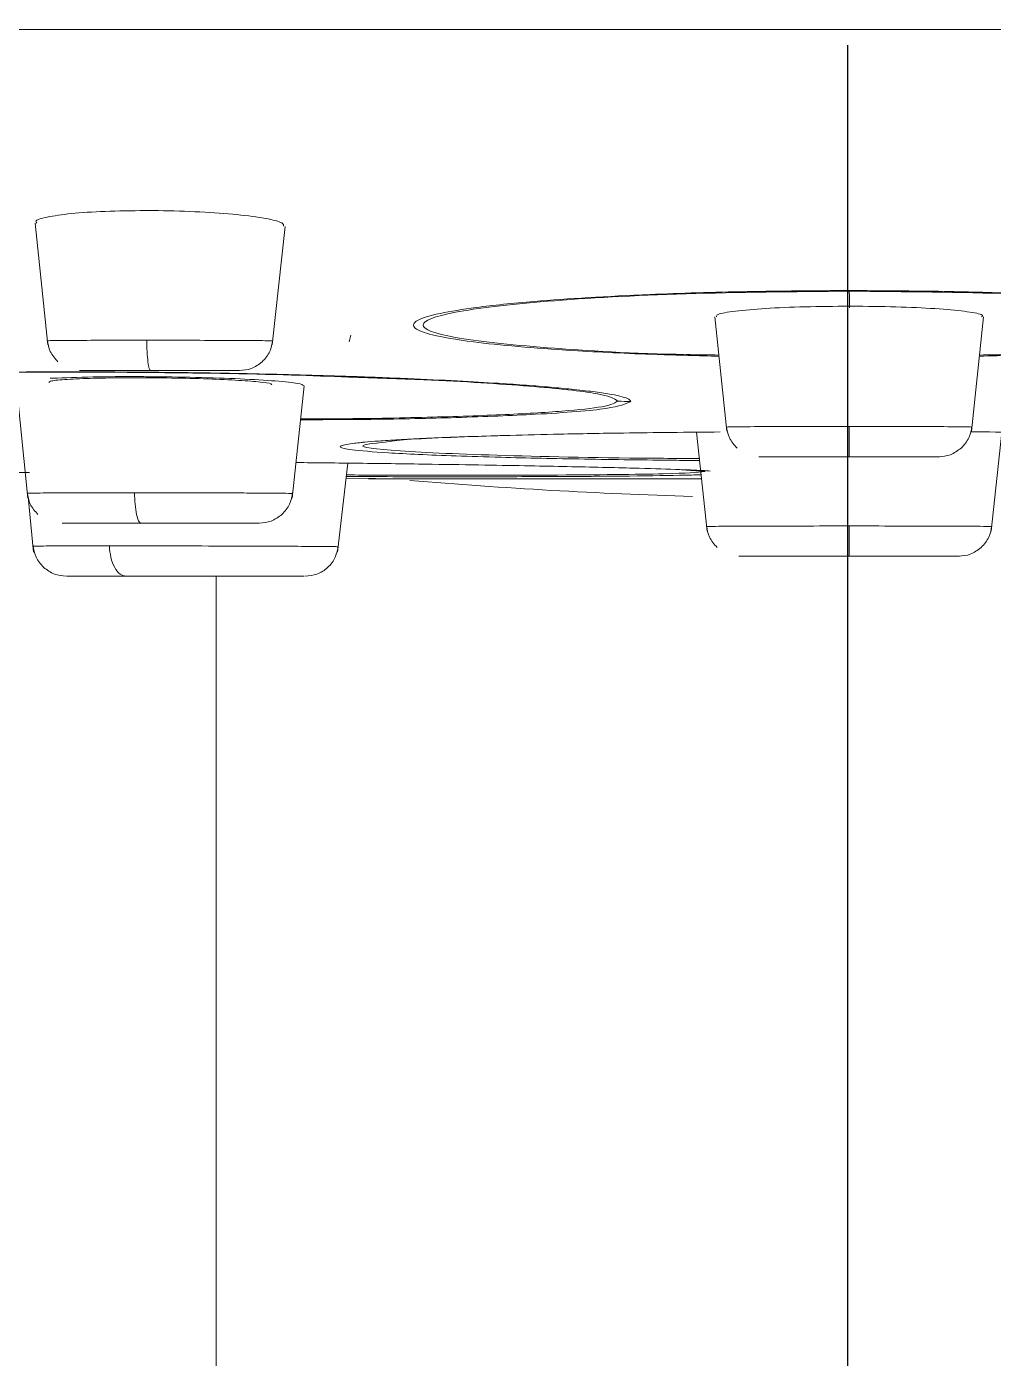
# Model space of a CAD drawing. Extents: x -6207 to -5787, y -4608 to -3937.
# Drawn here: x -6086.416 to -6083.5, y -4095.671 to -4091.655 of the extents above; entities that cross this region are included whole.
import ezdxf

# ---------------------------------------------------------------- set-up
doc = ezdxf.new("R2010")
doc.units = 0
doc.header["$LTSCALE"] = 7
doc.linetypes.add('CENTER', pattern=[2, 1.25, -0.25, 0.25, -0.25])
doc.layers.get('0').update_dxf_attribs({"color": 2, "linetype": 'CONTINUOUS'})

msp = doc.modelspace()

# ---------------------------------------------------------------- linework, layer by layer
at = {"color": 1, "linetype": 'CENTER'}
msp.add_line((-6083.93456, -4324.46112), (-6083.93873, -4072.05082), dxfattribs=at)
at = {"color": 8, "linetype": 'Continuous', "lineweight": 15}
for p, q in [((-6083.93456, -4091.66348), (-6105.75692, -4091.66348)), ((-6062.1122, -4091.66348), (-6083.93456, -4091.66348)), ((-6084.44068, -4092.99121), (-6084.36945, -4092.9965)), ((-6084.37989, -4093.01848), (-6085.38486, -4093.01848))]:
    msp.add_line(p, q, dxfattribs=at)
at = {"color": 7, "linetype": 'Continuous', "lineweight": 15}
for p, q in [((-6086.39006, -4092.24765), (-6086.35225, -4092.61455)), ((-6085.67474, -4092.61455), (-6085.63644, -4092.25735)), ((-6084.33955, -4092.53039), (-6084.30331, -4092.87514)), ((-6083.56581, -4092.87514), (-6083.52957, -4092.53034)), ((-6085.44319, -4092.60537), (-6085.43808, -4092.58561)), ((-6086.44796, -4092.72847), (-6086.41246, -4093.07735)), ((-6085.61531, -4093.07735), (-6085.57847, -4092.73779)), ((-6084.39465, -4092.87803), (-6084.3633, -4093.17629)), ((-6083.50582, -4093.17629), (-6083.47444, -4092.87779)), ((-6085.4778, -4093.23935), (-6085.44725, -4092.9713)), ((-6085.45244, -4093.01679), (-6085.36367, -4093.01767)), ((-6086.41083, -4093.07263), (-6086.39478, -4093.23935)), ((-6086.41246, -4093.07735), (-6086.41246, -4093.07739)), ((-6085.84456, -4093.31209), (-6085.84456, -4192.99438)), ((-6085.58141, -4093.31209), (-6085.5784, -4093.31209))]:
    msp.add_line(p, q, dxfattribs=at)
for centre, radius, start, end in [((-6084.59176, -4092.19443), 0.59091, 266.07514, 269.81613), ((-6083.93456, -4077.17879), 15.9, 265.219808, 268.296537)]:
    msp.add_arc(centre, radius, start, end, dxfattribs=at)
for points, knots in [([(-6086.05774, -4092.20969), (-6086.09914, -4092.21016), (-6086.18195, -4092.21109), (-6086.28661, -4092.21828), (-6086.3583, -4092.22893), (-6086.39241, -4092.23918), (-6086.3867, -4092.2455), (-6086.38522, -4092.24715)], [0, 0, 0, 0, 0.2291721, 0.4583312, 0.6880222, 0.9187021, 1, 1, 1, 1]), ([(-6085.64074, -4092.2569), (-6085.6408, -4092.25355), (-6085.64092, -4092.24554), (-6085.69067, -4092.23306), (-6085.77673, -4092.22131), (-6085.89087, -4092.21307), (-6085.98949, -4092.20991), (-6086.04464, -4092.20973), (-6086.05774, -4092.20969)], [0, 0, 0, 0, 0.1429924, 0.3425023, 0.5418719, 0.7405787, 0.9383996, 1, 1, 1, 1]), ([(-6083.93456, -4092.45081), (-6083.93455, -4092.45122), (-6083.93453, -4092.45205), (-6083.93451, -4092.45249), (-6083.9345, -4092.45271)], [0, 0, 0, 0, 0.5000065, 1, 1, 1, 1]), ([(-6083.9345, -4092.45271), (-6083.93413, -4092.45946), (-6083.93352, -4092.47044), (-6083.9335, -4092.4886), (-6083.93341, -4092.49892), (-6083.93337, -4092.50276)], [0, 0, 0, 0, 0.5001108, 0.8139419, 1, 1, 1, 1]), ([(-6083.93341, -4092.49816), (-6083.97888, -4092.4985), (-6084.06981, -4092.49918), (-6084.19144, -4092.50463), (-6084.28257, -4092.5126), (-6084.3349, -4092.52148), (-6084.33477, -4092.52744), (-6084.33472, -4092.52989)], [0, 0, 0, 0, 0.2127132, 0.425416, 0.6383426, 0.8516708, 1, 1, 1, 1]), ([(-6083.53488, -4092.52979), (-6083.53334, -4092.5285), (-6083.52764, -4092.5237), (-6083.56565, -4092.51557), (-6083.64446, -4092.50682), (-6083.75889, -4092.50063), (-6083.86127, -4092.49835), (-6083.92001, -4092.49819), (-6083.93341, -4092.49816)], [0, 0, 0, 0, 0.0796215, 0.2941994, 0.5087223, 0.7229498, 0.936785, 1, 1, 1, 1]), ([(-6086.35371, -4092.60001), (-6086.35161, -4092.61204), (-6086.34724, -4092.63702), (-6086.33034, -4092.65599), (-6086.3216, -4092.66581)], [0, 0, 0, 0, 0.4819661, 1, 1, 1, 1]), ([(-6086.04191, -4092.69209), (-6086.04333, -4092.69084), (-6086.04625, -4092.68827), (-6086.05008, -4092.66746), (-6086.05286, -4092.637), (-6086.05342, -4092.61259), (-6086.05369, -4092.60082)], [0, 0, 0, 0, 0.2411882, 0.5000414, 0.7588555, 1, 1, 1, 1]), ([(-6085.70534, -4092.66581), (-6085.69659, -4092.65599), (-6085.6797, -4092.63702), (-6085.67533, -4092.61204), (-6085.67322, -4092.60001)], [0, 0, 0, 0, 0.5180339, 1, 1, 1, 1]), ([(-6085.70534, -4092.66581), (-6085.71589, -4092.67367), (-6085.73626, -4092.68885), (-6085.76152, -4092.69103), (-6085.7737, -4092.69209)], [0, 0, 0, 0, 0.5179684, 1, 1, 1, 1]), ([(-6086.62128, -4092.70067), (-6086.57861, -4092.69971), (-6086.40952, -4092.69592), (-6086.05608, -4092.69742), (-6085.68843, -4092.70238), (-6085.50132, -4092.70962), (-6085.44498, -4092.7118)], [0, 0, 0, 0, 0.1219642, 0.4833396, 0.8444138, 1, 1, 1, 1]), ([(-6086.61606, -4092.69831), (-6086.58265, -4092.69787), (-6086.49889, -4092.69678), (-6086.35797, -4092.69598), (-6086.19104, -4092.69604), (-6086.01743, -4092.6972), (-6085.85031, -4092.69944), (-6085.696, -4092.70245), (-6085.55438, -4092.70602), (-6085.46432, -4092.70897), (-6085.41911, -4092.71044)], [0, 0, 0, 0, 0.0886672, 0.2222501, 0.356711, 0.5005369, 0.643769, 0.7622255, 0.8806391, 1, 1, 1, 1]), ([(-6085.58007, -4092.73762), (-6085.58331, -4092.73531), (-6085.59002, -4092.73049), (-6085.65997, -4092.72329), (-6085.76735, -4092.71694), (-6085.90352, -4092.71238), (-6086.01793, -4092.71062), (-6086.12976, -4092.71036), (-6086.2337, -4092.71044), (-6086.32, -4092.71521), (-6086.34463, -4092.71521), (-6086.34467, -4092.71521)], [0, 0, 0, 0, 0.1283453, 0.2665072, 0.404668, 0.5427757, 0.6807871, 0.723932, 0.861858, 0.9997845, 1, 1, 1, 1]), ([(-6086.25165, -4092.69209), (-6086.25188, -4092.69209), (-6086.26197, -4092.69209), (-6086.24834, -4092.69209), (-6086.20794, -4092.69209), (-6086.13399, -4092.69209), (-6086.07253, -4092.69209), (-6086.04191, -4092.69209)], [0, 0, 0, 0, 0.00589477, 0.25479469, 0.50352011, 0.75263547, 1, 1, 1, 1]), ([(-6086.04191, -4092.69209), (-6086.01046, -4092.69209), (-6085.94729, -4092.69209), (-6085.86056, -4092.69209), (-6085.80012, -4092.69209), (-6085.77097, -4092.69209), (-6085.77567, -4092.69209), (-6085.77672, -4092.69209)], [0, 0, 0, 0, 0.2319186, 0.4657741, 0.6992459, 0.9328593, 1, 1, 1, 1]), ([(-6086.34866, -4092.72797), (-6086.34779, -4092.72642), (-6086.34587, -4092.72296), (-6086.29757, -4092.71849), (-6086.21822, -4092.7151), (-6086.13803, -4092.7139), (-6086.05305, -4092.71372), (-6085.9636, -4092.71459), (-6085.85385, -4092.71758), (-6085.76116, -4092.72211), (-6085.69985, -4092.72761), (-6085.67194, -4092.73219), (-6085.67784, -4092.7345), (-6085.67907, -4092.73498)], [0, 0, 0, 0, 0.0863116, 0.1929134, 0.2994661, 0.4059503, 0.4394078, 0.545823, 0.6522373, 0.758698, 0.8652423, 0.9718441, 1, 1, 1, 1]), ([(-6084.30487, -4092.86), (-6084.30276, -4092.87204), (-6084.29839, -4092.89701), (-6084.2815, -4092.91598), (-6084.27275, -4092.92581)], [0, 0, 0, 0, 0.48196743, 1, 1, 1, 1]), ([(-6083.93456, -4092.9521), (-6083.93456, -4092.95085), (-6083.93456, -4092.94826), (-6083.93456, -4092.92746), (-6083.93456, -4092.89699), (-6083.93456, -4092.87259), (-6083.93456, -4092.86081)], [0, 0, 0, 0, 0.241241, 0.5000755, 0.7588638, 1, 1, 1, 1]), ([(-6083.59637, -4092.92581), (-6083.58762, -4092.91598), (-6083.57073, -4092.89701), (-6083.56636, -4092.87204), (-6083.56425, -4092.86)], [0, 0, 0, 0, 0.5180315, 1, 1, 1, 1]), ([(-6085.40697, -4092.90914), (-6085.40324, -4092.90874), (-6085.38912, -4092.9072), (-6085.35262, -4092.90436), (-6085.29568, -4092.90059), (-6085.21911, -4092.89664), (-6085.12696, -4092.89277), (-6085.03618, -4092.88972), (-6084.93097, -4092.8867), (-6084.80078, -4092.88362), (-6084.59291, -4092.87979), (-6084.42266, -4092.87818), (-6084.32357, -4092.87724)], [0, 0, 0, 0, 0.0269757, 0.1021052, 0.1944401, 0.2870731, 0.3903364, 0.4926995, 0.5433216, 0.6642445, 0.8045945, 1, 1, 1, 1]), ([(-6085.32076, -4092.90642), (-6085.31247, -4092.90484), (-6085.27875, -4092.89842), (-6085.12521, -4092.89311), (-6085.00944, -4092.88911)], [0, 0, 0, 0, 0.24599677, 1, 1, 1, 1]), ([(-6083.56716, -4092.87693), (-6083.51781, -4092.87735), (-6083.41892, -4092.8782), (-6083.27451, -4092.88007), (-6083.13483, -4092.88235), (-6083.00257, -4092.88512), (-6082.86277, -4092.88868), (-6082.72914, -4092.89315), (-6082.61671, -4092.8982), (-6082.52249, -4092.90348), (-6082.48719, -4092.90724), (-6082.46739, -4092.90936)], [0, 0, 0, 0, 0.0952044, 0.1907909, 0.2906648, 0.3893431, 0.487557, 0.6305598, 0.7563302, 0.8633376, 1, 1, 1, 1]), ([(-6084.20468, -4092.9521), (-6084.20484, -4092.9521), (-6084.21204, -4092.9521), (-6084.1879, -4092.9521), (-6084.13151, -4092.9521), (-6084.04028, -4092.9521), (-6083.96971, -4092.9521), (-6083.93456, -4092.9521)], [0, 0, 0, 0, 0.0059229, 0.2548539, 0.5036221, 0.7527651, 1, 1, 1, 1]), ([(-6083.93456, -4092.9521), (-6083.89945, -4092.9521), (-6083.82891, -4092.9521), (-6083.73766, -4092.9521), (-6083.68135, -4092.9521), (-6083.65715, -4092.9521), (-6083.66398, -4092.9521), (-6083.664, -4092.9521)], [0, 0, 0, 0, 0.2483898, 0.4989911, 0.7491643, 0.9994967, 1, 1, 1, 1]), ([(-6083.59637, -4092.92581), (-6083.60692, -4092.93367), (-6083.62728, -4092.94885), (-6083.65255, -4092.95103), (-6083.66472, -4092.95208)], [0, 0, 0, 0, 0.5179658, 1, 1, 1, 1]), ([(-6085.60361, -4092.96951), (-6085.54066, -4092.9702), (-6085.399, -4092.97175), (-6085.20796, -4092.97436), (-6085.03601, -4092.97702), (-6084.90032, -4092.9794), (-6084.78194, -4092.98173), (-6084.67735, -4092.98407), (-6084.563, -4092.98694), (-6084.46032, -4092.99011), (-6084.3822, -4092.99304), (-6084.3608, -4092.99459), (-6084.35349, -4092.99512)], [0, 0, 0, 0, 0.1052628, 0.236875, 0.3372568, 0.4290577, 0.5114999, 0.5970274, 0.6818954, 0.8208993, 0.938893, 1, 1, 1, 1]), ([(-6086.41419, -4093.05999), (-6086.41208, -4093.07203), (-6086.40772, -4093.09702), (-6086.39082, -4093.11599), (-6086.38207, -4093.12582)], [0, 0, 0, 0, 0.4821338, 1, 1, 1, 1]), ([(-6086.09042, -4093.0608), (-6086.08998, -4093.07258), (-6086.08908, -4093.09699), (-6086.08458, -4093.12747), (-6086.07838, -4093.14824), (-6086.07365, -4093.15084), (-6086.07137, -4093.15209)], [0, 0, 0, 0, 0.2412796, 0.5000625, 0.758793, 1, 1, 1, 1]), ([(-6085.6456, -4093.12582), (-6085.63686, -4093.11599), (-6085.61996, -4093.09702), (-6085.6156, -4093.07203), (-6085.61349, -4093.05999)], [0, 0, 0, 0, 0.5178662, 1, 1, 1, 1]), ([(-6086.30842, -4093.15209), (-6086.29611, -4093.15209), (-6086.27146, -4093.15209), (-6086.18376, -4093.15209), (-6086.10873, -4093.15209), (-6086.07137, -4093.15209)], [0, 0, 0, 0, 0.3338914, 0.6683241, 1, 1, 1, 1]), ([(-6086.07137, -4093.15209), (-6086.03216, -4093.15209), (-6085.95339, -4093.15209), (-6085.8416, -4093.15209), (-6085.75748, -4093.15209), (-6085.70897, -4093.15209), (-6085.7158, -4093.15209), (-6085.71921, -4093.15209)], [0, 0, 0, 0, 0.1986669, 0.3991871, 0.5993652, 0.7996628, 1, 1, 1, 1]), ([(-6085.6456, -4093.12582), (-6085.65615, -4093.13368), (-6085.67652, -4093.14886), (-6085.70178, -4093.15104), (-6085.71395, -4093.15209)], [0, 0, 0, 0, 0.5179684, 1, 1, 1, 1]), ([(-6084.36498, -4093.16001), (-6084.36287, -4093.17204), (-6084.3585, -4093.19701), (-6084.34162, -4093.21598), (-6084.33287, -4093.22581)], [0, 0, 0, 0, 0.4819731, 1, 1, 1, 1]), ([(-6083.93456, -4093.16082), (-6083.93456, -4093.17259), (-6083.93456, -4093.197), (-6083.93456, -4093.22746), (-6083.93456, -4093.24826), (-6083.93456, -4093.25084), (-6083.93456, -4093.25208)], [0, 0, 0, 0, 0.24115277, 0.49995881, 0.75881103, 1, 1, 1, 1]), ([(-6083.53626, -4093.22581), (-6083.52751, -4093.21598), (-6083.51062, -4093.19701), (-6083.50625, -4093.17204), (-6083.50414, -4093.16001)], [0, 0, 0, 0, 0.5180269, 1, 1, 1, 1]), ([(-6086.39661, -4093.21999), (-6086.39451, -4093.23204), (-6086.39014, -4093.25702), (-6086.37325, -4093.27599), (-6086.3645, -4093.28582)], [0, 0, 0, 0, 0.4821378, 1, 1, 1, 1]), ([(-6086.16635, -4093.2208), (-6086.16521, -4093.23258), (-6086.16285, -4093.257), (-6086.15109, -4093.28747), (-6086.13489, -4093.30824), (-6086.12252, -4093.31084), (-6086.11656, -4093.31209)], [0, 0, 0, 0, 0.241284, 0.500064, 0.7587817, 1, 1, 1, 1]), ([(-6085.57532, -4093.31209), (-6085.56331, -4093.31083), (-6085.53842, -4093.30821), (-6085.50591, -4093.28715), (-6085.48243, -4093.25639), (-6085.47787, -4093.23183), (-6085.47567, -4093.21999)], [0, 0, 0, 0, 0.2413971, 0.5004285, 0.7591585, 1, 1, 1, 1]), ([(-6083.53626, -4093.22581), (-6083.5468, -4093.23367), (-6083.56717, -4093.24885), (-6083.59243, -4093.25103), (-6083.60461, -4093.25208)], [0, 0, 0, 0, 0.5179635, 1, 1, 1, 1]), ([(-6084.26467, -4093.25208), (-6084.26488, -4093.25208), (-6084.27368, -4093.25208), (-6084.24417, -4093.25208), (-6084.17522, -4093.25208), (-6084.06372, -4093.25208), (-6083.97749, -4093.25208), (-6083.93456, -4093.25208)], [0, 0, 0, 0, 0.0059467, 0.2549164, 0.5037345, 0.7529501, 1, 1, 1, 1]), ([(-6083.93456, -4093.25208), (-6083.89167, -4093.25208), (-6083.80547, -4093.25208), (-6083.6939, -4093.25208), (-6083.62518, -4093.25208), (-6083.59535, -4093.25208), (-6083.60387, -4093.25208), (-6083.60389, -4093.25208)], [0, 0, 0, 0, 0.2482854, 0.4989581, 0.7492079, 0.9995996, 1, 1, 1, 1]), ([(-6086.36464, -4093.28563), (-6086.35425, -4093.29345), (-6086.33413, -4093.3086), (-6086.30908, -4093.31095), (-6086.29696, -4093.31209)], [0, 0, 0, 0, 0.51600476, 1, 1, 1, 1]), ([(-6086.29391, -4093.31209), (-6086.29454, -4093.31209), (-6086.29578, -4093.31209), (-6086.22991, -4093.31209), (-6086.15421, -4093.31209), (-6086.11656, -4093.31209)], [0, 0, 0, 0, 0.3343367, 0.6689469, 1, 1, 1, 1]), ([(-6086.11656, -4093.31209), (-6086.07329, -4093.31209), (-6085.98632, -4093.31209), (-6085.84096, -4093.31209), (-6085.71063, -4093.31209), (-6085.618, -4093.31209), (-6085.57301, -4093.31209), (-6085.57977, -4093.31209), (-6085.58141, -4093.31209)], [0, 0, 0, 0, 0.1863464, 0.3745628, 0.5625917, 0.7509386, 0.9393989, 1, 1, 1, 1])]:
    msp.add_open_spline(points, degree=3, knots=knots, dxfattribs=at)
at = {"color": 8, "linetype": 'Continuous', "lineweight": 15}
for points, knots in [([(-6084.32709, -4092.64893), (-6084.39036, -4092.64734), (-6084.54873, -4092.64336), (-6084.8205, -4092.63023), (-6085.05841, -4092.60967), (-6085.19689, -4092.58563), (-6085.25314, -4092.56438), (-6085.24985, -4092.54236), (-6085.18336, -4092.52098), (-6085.06001, -4092.50067), (-6084.86259, -4092.47989), (-6084.57912, -4092.46322), (-6084.24663, -4092.45265), (-6084.03822, -4092.45142), (-6083.93456, -4092.45081)], [0, 0, 0, 0, 0.0537749, 0.1346143, 0.2591528, 0.3421113, 0.413269, 0.4868576, 0.5711592, 0.6384032, 0.7160055, 0.8324487, 0.9166663, 1, 1, 1, 1]), ([(-6084.32748, -4092.64524), (-6084.36075, -4092.64482), (-6084.55952, -4092.64233), (-6084.86649, -4092.6245), (-6085.15356, -4092.59343), (-6085.25303, -4092.55462), (-6085.15288, -4092.51548), (-6084.86897, -4092.48152), (-6084.43895, -4092.45767), (-6084.10263, -4092.45437), (-6083.9345, -4092.45271)], [0, 0, 0, 0, 0.0279175, 0.1667824, 0.3056612, 0.4445439, 0.583416, 0.7222989, 0.8611749, 1, 1, 1, 1]), ([(-6083.93456, -4092.45081), (-6083.83812, -4092.45133), (-6083.66144, -4092.45229), (-6083.37392, -4092.46024), (-6083.0598, -4092.47532), (-6082.81028, -4092.49911), (-6082.67117, -4092.52434), (-6082.61494, -4092.54606), (-6082.62034, -4092.56832), (-6082.68539, -4092.58831), (-6082.80499, -4092.60749), (-6082.99955, -4092.62677), (-6083.26189, -4092.64175), (-6083.4702, -4092.64704), (-6083.54202, -4092.64886)], [0, 0, 0, 0, 0.0775467, 0.1420698, 0.2427484, 0.3689399, 0.4472719, 0.5230116, 0.5965342, 0.6790591, 0.7397095, 0.8226722, 0.9388589, 1, 1, 1, 1]), ([(-6083.9345, -4092.45271), (-6083.76644, -4092.45437), (-6083.43023, -4092.45768), (-6083.00032, -4092.48149), (-6082.71643, -4092.51547), (-6082.61621, -4092.55457), (-6082.71551, -4092.59337), (-6083.00246, -4092.6245), (-6083.30944, -4092.64227), (-6083.5083, -4092.64481), (-6083.54164, -4092.64524)], [0, 0, 0, 0, 0.1387884, 0.2776403, 0.4165069, 0.5553738, 0.6942442, 0.8331296, 0.9720166, 1, 1, 1, 1]), ([(-6086.05369, -4092.60082), (-6086.08861, -4092.60082), (-6086.16423, -4092.60081), (-6086.24728, -4092.60099), (-6086.30292, -4092.60134), (-6086.33513, -4092.60167), (-6086.35282, -4092.60204), (-6086.35149, -4092.60227), (-6086.35102, -4092.60234)], [0, 0, 0, 0, 0.21582529, 0.46741894, 0.60731675, 0.75625318, 0.91423675, 1, 1, 1, 1]), ([(-6085.67601, -4092.60277), (-6085.67549, -4092.6027), (-6085.67389, -4092.60248), (-6085.69346, -4092.60208), (-6085.73069, -4092.60169), (-6085.78039, -4092.60131), (-6085.85137, -4092.60101), (-6085.94478, -4092.60085), (-6086.01953, -4092.60083), (-6086.05369, -4092.60082)], [0, 0, 0, 0, 0.0704816, 0.2201978, 0.3601987, 0.4904822, 0.6110535, 0.8222195, 1, 1, 1, 1]), ([(-6085.44498, -4092.7118), (-6085.36706, -4092.71435), (-6085.15223, -4092.72138), (-6084.88556, -4092.73892), (-6084.66895, -4092.76136), (-6084.64445, -4092.77642), (-6084.63221, -4092.78395)], [0, 0, 0, 0, 0.1594633, 0.4396341, 0.7199781, 1, 1, 1, 1]), ([(-6085.41911, -4092.71044), (-6085.36055, -4092.71262), (-6085.24775, -4092.7168), (-6085.10143, -4092.72404), (-6084.98693, -4092.73079), (-6084.89753, -4092.73713), (-6084.82605, -4092.74299), (-6084.75863, -4092.74948), (-6084.69885, -4092.75654), (-6084.65051, -4092.76392), (-6084.61691, -4092.77129), (-6084.59668, -4092.77841), (-6084.59464, -4092.78307), (-6084.59366, -4092.78533)], [0, 0, 0, 0, 0.1210498, 0.2331424, 0.3356665, 0.4112357, 0.4864074, 0.5617287, 0.6544198, 0.7433796, 0.8286757, 0.9170149, 1, 1, 1, 1]), ([(-6084.59366, -4092.78533), (-6084.60907, -4092.79259), (-6084.64023, -4092.80727), (-6084.84531, -4092.82355), (-6085.10356, -4092.83387), (-6085.34575, -4092.83977), (-6085.51745, -4092.84027), (-6085.58961, -4092.84048)], [0, 0, 0, 0, 0.2517252, 0.5089001, 0.7025325, 0.8749695, 1, 1, 1, 1]), ([(-6084.63221, -4092.78395), (-6084.63992, -4092.78921), (-6084.65534, -4092.79973), (-6084.77219, -4092.81339), (-6084.94873, -4092.82477), (-6085.18545, -4092.83296), (-6085.40523, -4092.83748), (-6085.54885, -4092.83792), (-6085.58935, -4092.83805)], [0, 0, 0, 0, 0.1853666, 0.37084002, 0.5563559, 0.74176351, 0.92716964, 1, 1, 1, 1]), ([(-6083.93456, -4092.86081), (-6083.97321, -4092.8608), (-6084.05694, -4092.86077), (-6084.15468, -4092.86097), (-6084.22344, -4092.8613), (-6084.26805, -4092.86169), (-6084.29593, -4092.86205), (-6084.30829, -4092.86255), (-6084.30462, -4092.86255), (-6084.30461, -4092.86255)], [0, 0, 0, 0, 0.1993467, 0.4318858, 0.5612362, 0.698983, 0.8451292, 0.9996788, 1, 1, 1, 1]), ([(-6083.56451, -4092.86255), (-6083.5645, -4092.86255), (-6083.56079, -4092.86255), (-6083.57321, -4092.86205), (-6083.60111, -4092.86169), (-6083.64576, -4092.86131), (-6083.71455, -4092.86096), (-6083.81227, -4092.86081), (-6083.89595, -4092.86081), (-6083.93456, -4092.86081)], [0, 0, 0, 0, 0.0002902, 0.1549538, 0.3011866, 0.4389847, 0.5683532, 0.8008366, 1, 1, 1, 1]), ([(-6084.38568, -4092.96338), (-6084.40897, -4092.96319), (-6084.48108, -4092.9626), (-6084.59781, -4092.96118), (-6084.73484, -4092.95913), (-6084.86522, -4092.95665), (-6084.99672, -4092.95352), (-6085.12262, -4092.94971), (-6085.23619, -4092.94516), (-6085.35207, -4092.93904), (-6085.4387, -4092.93161), (-6085.47167, -4092.92434), (-6085.46914, -4092.91889), (-6085.45347, -4092.91496), (-6085.43186, -4092.91169), (-6085.41397, -4092.90986), (-6085.40697, -4092.90914)], [0, 0, 0, 0, 0.0306343, 0.0948568, 0.1605222, 0.2268079, 0.2935939, 0.3772118, 0.4595195, 0.5403011, 0.6849629, 0.7998253, 0.8556822, 0.9199045, 0.9686804, 1, 1, 1, 1]), ([(-6084.38632, -4092.95735), (-6084.42281, -4092.95719), (-6084.64783, -4092.95618), (-6084.99854, -4092.94864), (-6085.3192, -4092.93535), (-6085.44331, -4092.91932), (-6085.35676, -4092.91021), (-6085.32076, -4092.90642)], [0, 0, 0, 0, 0.0495734, 0.3056221, 0.5617979, 0.8177547, 1, 1, 1, 1]), ([(-6086.40699, -4092.99988), (-6086.45662, -4092.99941), (-6086.70776, -4092.99704), (-6087.08113, -4092.99058), (-6087.43906, -4092.98126), (-6087.47862, -4092.97509), (-6087.49838, -4092.97201)], [0, 0, 0, 0, 0.075888, 0.3839683, 0.6923019, 1, 1, 1, 1]), ([(-6084.38117, -4093.0063), (-6084.39059, -4093.00657), (-6084.4101, -4093.00713), (-6084.47892, -4093.00872), (-6084.57336, -4093.00999), (-6084.69274, -4093.01104), (-6084.76996, -4093.01151), (-6084.8599, -4093.01193), (-6084.9641, -4093.01225), (-6085.08427, -4093.01234), (-6085.21122, -4093.01235), (-6085.33395, -4093.01212), (-6085.41597, -4093.01187), (-6085.45186, -4093.01176)], [0, 0, 0, 0, 0.0557514, 0.11550602, 0.33762361, 0.41173594, 0.48466614, 0.55737966, 0.64973162, 0.74212563, 0.83492944, 0.92776354, 1, 1, 1, 1]), ([(-6084.36945, -4092.9965), (-6084.39503, -4092.99909), (-6084.44622, -4093.00427), (-6084.81969, -4093.00763), (-6085.18519, -4093.00832), (-6085.4192, -4093.00709), (-6085.45131, -4093.00692)], [0, 0, 0, 0, 0.3164466, 0.6332107, 0.9496709, 1, 1, 1, 1]), ([(-6086.09043, -4093.0608), (-6086.13069, -4093.0608), (-6086.21795, -4093.0608), (-6086.31001, -4093.06094), (-6086.36948, -4093.0613), (-6086.40103, -4093.06163), (-6086.41603, -4093.06203), (-6086.41267, -4093.06216), (-6086.41207, -4093.06218)], [0, 0, 0, 0, 0.2270428, 0.4920535, 0.6395134, 0.7965793, 0.9632505, 1, 1, 1, 1]), ([(-6085.61571, -4093.06292), (-6085.61635, -4093.06279), (-6085.61786, -4093.06248), (-6085.64939, -4093.06212), (-6085.70105, -4093.06162), (-6085.76519, -4093.06129), (-6085.85274, -4093.06102), (-6085.96427, -4093.06089), (-6086.05055, -4093.06083), (-6086.09043, -4093.0608)], [0, 0, 0, 0, 0.1095152, 0.2561316, 0.3921998, 0.5177169, 0.6326819, 0.8302156, 1, 1, 1, 1]), ([(-6083.93456, -4093.16082), (-6083.98283, -4093.16084), (-6084.07938, -4093.16089), (-6084.21116, -4093.16125), (-6084.30303, -4093.16159), (-6084.35138, -4093.16197), (-6084.37061, -4093.16256), (-6084.36473, -4093.16256), (-6084.36472, -4093.16256)], [0, 0, 0, 0, 0.2140799, 0.4281855, 0.6603094, 0.8167422, 0.9997226, 1, 1, 1, 1]), ([(-6083.50439, -4093.16256), (-6083.50779, -4093.16239), (-6083.51408, -4093.16208), (-6083.56712, -4093.16155), (-6083.65704, -4093.16126), (-6083.78947, -4093.16089), (-6083.88627, -4093.16084), (-6083.93456, -4093.16082)], [0, 0, 0, 0, 0.18227219, 0.33832994, 0.57024378, 0.78559319, 1, 1, 1, 1]), ([(-6086.16637, -4093.2208), (-6086.20873, -4093.22083), (-6086.29381, -4093.22088), (-6086.37226, -4093.22121), (-6086.40294, -4093.22166), (-6086.39624, -4093.22166), (-6086.39612, -4093.22166)], [0, 0, 0, 0, 0.3210311, 0.6449123, 0.9937324, 1, 1, 1, 1]), ([(-6085.47611, -4093.22342), (-6085.47864, -4093.2233), (-6085.48417, -4093.22303), (-6085.53336, -4093.22253), (-6085.60908, -4093.22208), (-6085.71925, -4093.22164), (-6085.859, -4093.22123), (-6086.02633, -4093.22089), (-6086.12067, -4093.22083), (-6086.16637, -4093.2208)], [0, 0, 0, 0, 0.1149887, 0.2504506, 0.3915236, 0.4919015, 0.6788317, 0.8443991, 1, 1, 1, 1])]:
    msp.add_open_spline(points, degree=3, knots=knots, dxfattribs=at)

doc.saveas('drawing.dxf')
